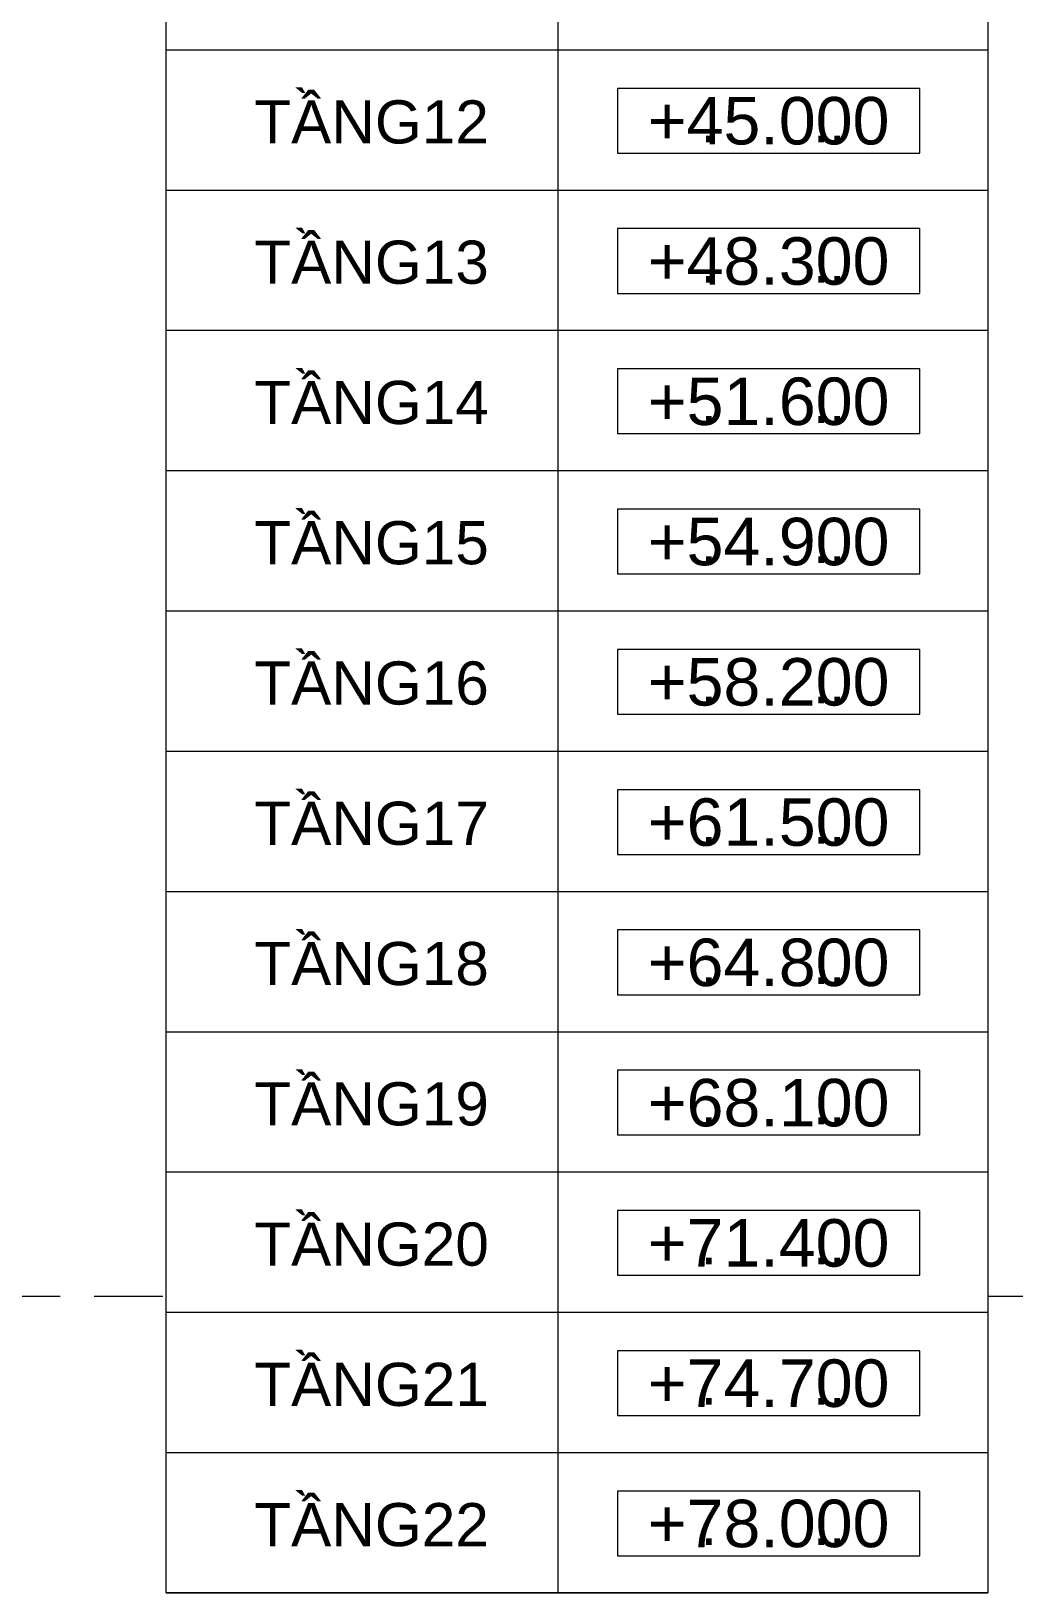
# Model space of a CAD drawing. Header units: millimetres. Extents: x -20144 to 117103, y -11426 to 48263.
# Drawn here: x 44251 to 53353, y 17171 to 31643 of the extents above; entities that cross this region are included whole.
import ezdxf
from ezdxf.enums import TextEntityAlignment as Align

# ---------------------------------------------------------------- set-up
doc = ezdxf.new("R2010")
doc.units = ezdxf.units.MM
doc.linetypes.add('HIDDEN2', pattern=[4.7625, 3.175, -1.5875])
doc.layers.add('CHU', color=181, linetype='Continuous', lineweight=5)
doc.layers.add('KI-HIEU-1', color=151, linetype='Continuous', lineweight=9)
doc.styles.add('Arial', font='arial.ttf', dxfattribs={"height": 476.25})
doc.styles.add('Arial_2', font='arial.ttf', dxfattribs={"height": 238.125})

# ---------------------------------------------------------------- blocks, each defined once
blk = doc.blocks.new('*U631')
at = {"color": 7, "ltscale": 30, "true_color": 0xffffff, "insert": (520, 350), "char_height": 200, "attachment_point": 5, "bg_fill": 3, "box_fill_scale": 1.25, "bg_fill_color": 256, "bg_fill_true_color": 13158600, "bg_fill_transparency": 0}
blk.add_mtext('\\A1;.      ..', dxfattribs=at)
blk.add_lwpolyline([(-200, 200), (1200, 200), (1200, 500), (-200, 500)], close=True)
at = {"color": 7, "style": 'Arial'}
blk.add_attdef('±0.000', text='', height=220, dxfattribs=at).set_placement((500, 350), align=Align.MIDDLE)

msp = doc.modelspace()

# ---------------------------------------------------------------- linework, layer by layer
at = {"layer": 'CHU', "color": 7}
msp.add_lwpolyline([(45500.5, 42599.9), (53113.8, 42599.9), (53113.8, 17171.2), (45500.5, 17171.2)], close=True, dxfattribs=at)
for points in [[(49129.8, 42599.9), (49129.8, 17171.2)], [(45500.5, 31471.2), (53113.8, 31471.2)], [(45500.5, 30171.2), (53113.8, 30171.2)], [(45500.5, 28871.2), (53113.8, 28871.2)], [(45500.5, 27571.2), (53113.8, 27571.2)], [(45500.5, 26271.2), (53113.8, 26271.2)], [(45500.5, 24971.2), (53113.8, 24971.2)], [(45500.5, 23671.2), (53113.8, 23671.2)], [(45500.5, 22371.2), (53113.8, 22371.2)], [(45500.5, 21071.2), (53113.8, 21071.2)], [(45500.5, 19771.2), (53113.8, 19771.2)], [(45500.5, 18471.2), (53113.8, 18471.2)], [(45500.5, 17171.2), (53113.8, 17171.2)]]:
    msp.add_lwpolyline(points, dxfattribs=at)
at = {"layer": 'KI-HIEU-1', "linetype": 'HIDDEN2', "ltscale": 200}
for p, q in [((-17077.5, 19919), (45500.5, 19919)), ((53113.8, 19919), (113511.3, 19919))]:
    msp.add_line(p, q, dxfattribs=at)

# ---------------------------------------------------------------- texts
at = {"layer": 'CHU', "color": 7, "char_height": 400, "width": 6627.62, "attachment_point": 1, "line_spacing_factor": 0.936439, "style": 'Arial_2'}
for s, insert in [('\\pt2540,5080,7620,10160,12700,15240,17780,20320,22860,25400,27940,30480,33020,35560,38100,40640,43180,45720,48260,50800,53340,55880,58420,60960,63500,66040,68580,71120,73660,76200,78740,81280;TẦNG12', (46316.8, 31002.6)), ('\\pt2540,5080,7620,10160,12700,15240,17780,20320,22860,25400,27940,30480,33020,35560,38100,40640,43180,45720,48260,50800,53340,55880,58420,60960,63500,66040,68580,71120,73660,76200,78740,81280;TẦNG13', (46316.8, 29702.6)), ('\\pt2540,5080,7620,10160,12700,15240,17780,20320,22860,25400,27940,30480,33020,35560,38100,40640,43180,45720,48260,50800,53340,55880,58420,60960,63500,66040,68580,71120,73660,76200,78740,81280;TẦNG14', (46316.8, 28402.6)), ('\\pt2540,5080,7620,10160,12700,15240,17780,20320,22860,25400,27940,30480,33020,35560,38100,40640,43180,45720,48260,50800,53340,55880,58420,60960,63500,66040,68580,71120,73660,76200,78740,81280;TẦNG15', (46316.8, 27102.6)), ('\\pt2540,5080,7620,10160,12700,15240,17780,20320,22860,25400,27940,30480,33020,35560,38100,40640,43180,45720,48260,50800,53340,55880,58420,60960,63500,66040,68580,71120,73660,76200,78740,81280;TẦNG16', (46316.8, 25802.6)), ('\\pt2540,5080,7620,10160,12700,15240,17780,20320,22860,25400,27940,30480,33020,35560,38100,40640,43180,45720,48260,50800,53340,55880,58420,60960,63500,66040,68580,71120,73660,76200,78740,81280;TẦNG17', (46316.8, 24502.6)), ('\\pt2540,5080,7620,10160,12700,15240,17780,20320,22860,25400,27940,30480,33020,35560,38100,40640,43180,45720,48260,50800,53340,55880,58420,60960,63500,66040,68580,71120,73660,76200,78740,81280;TẦNG18', (46316.8, 23202.6)), ('\\pt2540,5080,7620,10160,12700,15240,17780,20320,22860,25400,27940,30480,33020,35560,38100,40640,43180,45720,48260,50800,53340,55880,58420,60960,63500,66040,68580,71120,73660,76200,78740,81280;TẦNG19', (46316.8, 21902.6)), ('\\pt2540,5080,7620,10160,12700,15240,17780,20320,22860,25400,27940,30480,33020,35560,38100,40640,43180,45720,48260,50800,53340,55880,58420,60960,63500,66040,68580,71120,73660,76200,78740,81280;TẦNG20', (46316.8, 20602.6)), ('\\pt2540,5080,7620,10160,12700,15240,17780,20320,22860,25400,27940,30480,33020,35560,38100,40640,43180,45720,48260,50800,53340,55880,58420,60960,63500,66040,68580,71120,73660,76200,78740,81280;TẦNG21', (46316.8, 19302.6)), ('\\pt2540,5080,7620,10160,12700,15240,17780,20320,22860,25400,27940,30480,33020,35560,38100,40640,43180,45720,48260,50800,53340,55880,58420,60960,63500,66040,68580,71120,73660,76200,78740,81280;TẦNG22', (46316.8, 18002.6))]:
    msp.add_mtext(s, dxfattribs=dict(at, insert=insert))

# ---------------------------------------------------------------- next in the draw order: block references
at = {"layer": 'KI-HIEU-1', "linetype": 'ByBlock', "xscale": 2, "yscale": 2, "zscale": 2}
for p, values in [((50082.5, 30113.8), {'±0.000': '+45.000'}), ((50082.5, 28813.8), {'±0.000': '+48.300'}), ((50082.5, 27513.8), {'±0.000': '+51.600'}), ((50082.5, 26213.8), {'±0.000': '+54.900'}), ((50082.5, 24913.8), {'±0.000': '+58.200'}), ((50082.5, 23613.8), {'±0.000': '+61.500'}), ((50082.5, 22313.8), {'±0.000': '+64.800'}), ((50082.5, 21013.8), {'±0.000': '+68.100'}), ((50082.5, 19713.8), {'±0.000': '+71.400'}), ((50082.5, 18413.8), {'±0.000': '+74.700'}), ((50082.5, 17113.8), {'±0.000': '+78.000'})]:
    msp.add_blockref('*U631', p, dxfattribs=at).add_auto_attribs(values)

doc.saveas('drawing.dxf')
